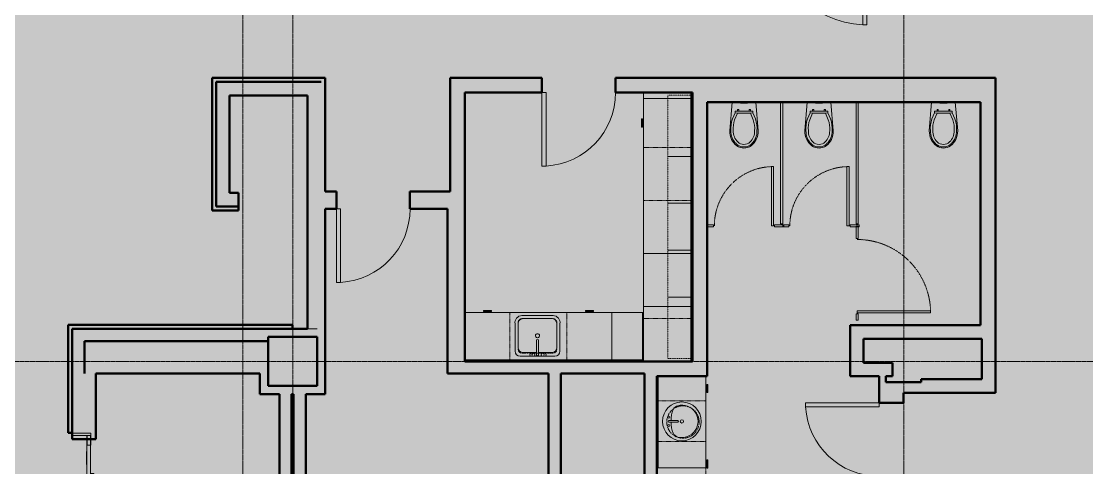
# Model space of a CAD drawing. Header units: inches. Extents: x -223 to 3310, y -687 to 1630.
# Drawn here: x 1512 to 2034, y 689 to 908 of the extents above; entities that cross this region are included whole.
import ezdxf

# ---------------------------------------------------------------- set-up
doc = ezdxf.new("R2010")
doc.units = ezdxf.units.IN
doc.header["$MEASUREMENT"] = 0
for name, pattern in [('Dash', [0.25, 0.125, -0.125]), ('Dash dot dot', [0.8125, 0.25, -0.1875, 0, -0.1875, 0, -0.1875]), ('Grid Line 1_2_', [0.875, 0.5, -0.125, 0.125, -0.125]), ('Overhead', [0.15625, 0.09375, -0.0625])]:
    doc.linetypes.add(name, pattern=pattern)
for name, color, linetype, lineweight in [('A-DOOR', 31, 'Continuous', 13), ('A-FLOR-PATT', 8, 'Continuous', 13), ('A-WALL', 113, 'Continuous', 13), ('I-WALL', 2, 'Continuous', 13), ('P-SANR-FIXT', 6, 'Continuous', 9), ('Q-CASE', 31, 'Continuous', 9), ('Q-SPCQ', 91, 'Continuous', 9), ('Q-SPCQ-HDLN', 91, 'Dash', 9), ('S-GRID', 1, 'Continuous', 9)]:
    doc.layers.add(name, color=color, linetype=linetype, lineweight=lineweight)

# ---------------------------------------------------------------- blocks, each defined once
blk = doc.blocks.new('Single-Flush - 46_ x 84_-924691-Level 2')
at = {"layer": 'A-DOOR', "lineweight": 20}
for p, q in [((21, -1.81), (21, -47.84)), ((23, -1.81), (21, -1.81)), ((23, -1.81), (23, -47.84)), ((23, -47.84), (21, -47.84))]:
    blk.add_line(p, q, dxfattribs=at)
at = {"layer": 'A-DOOR', "lineweight": 9}
blk.add_arc((23, -1.81), 46.07, 180, 267.5117, dxfattribs=at)
blk = doc.blocks.new('Single-Flush - 36_ x 84_-922005-Level 2')
at = {"layer": 'A-DOOR', "lineweight": 20}
for p, q in [((16, 3.62), (16, 39.64)), ((18, 39.64), (16, 39.64)), ((18, 3.62), (18, 39.64)), ((18, 3.62), (16, 3.62))]:
    blk.add_line(p, q, dxfattribs=at)
at = {"layer": 'A-DOOR', "lineweight": 9}
blk.add_arc((18, 3.62), 36.07, 93.1789, 180, dxfattribs=at)
blk = doc.blocks.new('Single-Flush - 36_ x 84_-924701-Level 2')
at = {"layer": 'A-DOOR', "lineweight": 20}
for p, q in [((16, 4.25), (16, 40.26)), ((18, 40.26), (16, 40.26)), ((18, 4.25), (18, 40.26)), ((18, 4.25), (16, 4.25))]:
    blk.add_line(p, q, dxfattribs=at)
at = {"layer": 'A-DOOR', "lineweight": 9}
blk.add_arc((18, 4.25), 36.07, 93.1789, 180, dxfattribs=at)
blk = doc.blocks.new('Single-Flush - 36_ x 84_-924703-Level 2')
at = {"layer": 'A-DOOR', "lineweight": 20}
for p, q in [((16, 6), (16, 42.01)), ((18, 42.01), (16, 42.01)), ((18, 6), (18, 42.01)), ((18, 6), (16, 6))]:
    blk.add_line(p, q, dxfattribs=at)
at = {"layer": 'A-DOOR', "lineweight": 9}
blk.add_arc((18, 6), 36.07, 93.1789, 180, dxfattribs=at)
blk = doc.blocks.new('Side_opening_ElevatorLift_Door_with_Call_buttons_9478 - 30-926768-Level 2')
at = {"layer": 'A-DOOR'}
for p, q in [((-20.91, 6.06), (-20.91, -3)), ((-15, 6.06), (-20.91, 6.06)), ((-20.91, -3), (-20.91, 6.06)), ((-20.91, 6.06), (-15, 6.06)), ((-20.91, 6.06), (-20.91, 6.06)), ((0, 5.85), (-19.72, 5.85)), ((-19.72, 5.85), (-19.72, 4.18)), ((-19.72, 4.18), (-19.72, 5.85)), ((-19.72, 5.85), (0, 5.85)), ((-19.72, 5.85), (-19.72, 5.85)), ((-15, 4.28), (-15, 6.06)), ((-15, 6.06), (-15, 4.28)), ((-15, 6.06), (-15, 6.06)), ((19.72, 7.53), (-1.18, 7.53)), ((-1.18, 7.53), (-1.18, 5.85)), ((-1.18, 5.85), (-1.18, 7.53)), ((-1.18, 7.53), (19.72, 7.53)), ((-1.18, 7.53), (-1.18, 7.53)), ((-1.18, 5.85), (19.72, 5.85)), ((19.72, 5.85), (-1.18, 5.85)), ((-1.18, 5.85), (-1.18, 5.85)), ((0, 4.18), (0, 5.85)), ((0, 5.85), (0, 4.18)), ((0, 5.85), (0, 5.85)), ((20.91, 6.06), (15, 6.06)), ((15, 6.06), (15, 4.28)), ((15, 4.28), (15, 6.06)), ((20.91, 6.06), (15, 6.06)), ((15, 6.06), (15, 6.06)), ((19.72, 5.85), (19.72, 7.53)), ((19.72, 7.53), (19.72, 5.85)), ((19.72, 7.53), (19.72, 7.53)), ((19.72, 5.85), (19.72, 5.85)), ((20.91, -3), (20.91, 6.06)), ((20.91, 6.06), (20.91, 6.06)), ((20.91, 6.06), (20.91, -3)), ((-19.72, -3), (-19.72, 4.28)), ((-19.72, 4.28), (-15, 4.28)), ((-15, 4.28), (-19.72, 4.28)), ((-19.72, 4.28), (-19.72, -3)), ((-19.72, 4.28), (-19.72, 4.28)), ((-19.72, 4.18), (0, 4.18)), ((0, 4.18), (-19.72, 4.18)), ((-19.72, 4.18), (-19.72, 4.18)), ((-15, 4.28), (-15, 4.28)), ((-11.91, 3.94), (-9.13, 3.94)), ((-11.91, 3.94), (-9.13, 3.94)), ((-5.61, 3.94), (-11.91, 3.94)), ((0, 4.18), (0, 4.18)), ((4.93, 3.94), (7.71, 3.94)), ((4.93, 3.94), (7.71, 3.94)), ((11.22, 3.94), (4.93, 3.94)), ((15, 4.28), (19.72, 4.28)), ((15, 4.28), (15, 4.28)), ((15, 4.28), (19.72, 4.28)), ((19.72, 4.28), (19.72, -3)), ((19.72, -3), (19.72, 4.28)), ((19.72, 4.28), (19.72, 4.28)), ((-23.37, -3), (-28.37, -3)), ((-28.37, -3), (-28.37, -3)), ((-28.37, -3), (-23.37, -3)), ((-28.37, -3), (-28.37, -3.13)), ((-28.37, -3), (-28.37, -3.13)), ((-23.37, -3.13), (-28.37, -3.13)), ((-28.37, -3.13), (-28.37, -3.13)), ((-28.37, -3.13), (-23.37, -3.13)), ((-27.12, -3.13), (-27.12, -3.25)), ((-27.12, -3.13), (-27.12, -3.25)), ((-27.12, -3.13), (-24.62, -3.13)), ((-24.62, -3.13), (-27.12, -3.13)), ((-24.62, -3.13), (-27.12, -3.13)), ((-27.12, -3.13), (-24.62, -3.13)), ((-27.12, -3.25), (-24.62, -3.25)), ((-24.62, -3.25), (-27.12, -3.25)), ((-27.12, -3.25), (-24.62, -3.25)), ((-24.62, -3.25), (-27.12, -3.25)), ((-27.06, -3), (-27.06, -3.19)), ((-27.06, -3), (-24.69, -3)), ((-24.69, -3), (-27.06, -3)), ((-27.06, -3), (-27.06, -3.19)), ((-27.06, -3), (-24.69, -3)), ((-24.69, -3), (-27.06, -3)), ((-27.06, -3.13), (-27.06, -3.25)), ((-27.06, -3.13), (-27.06, -3.25)), ((-27.06, -3.13), (-24.69, -3.13)), ((-24.69, -3.13), (-27.06, -3.13)), ((-24.69, -3.13), (-27.06, -3.13)), ((-27.06, -3.13), (-24.69, -3.13)), ((-27.06, -3.19), (-24.69, -3.19)), ((-24.69, -3.19), (-27.06, -3.19)), ((-27.06, -3.19), (-24.69, -3.19)), ((-24.69, -3.19), (-27.06, -3.19)), ((-27.06, -3.25), (-24.69, -3.25)), ((-24.69, -3.25), (-27.06, -3.25)), ((-27.06, -3.25), (-24.69, -3.25)), ((-24.69, -3.25), (-27.06, -3.25)), ((-24.69, -3.19), (-24.69, -3)), ((-24.69, -3.19), (-24.69, -3)), ((-24.69, -3.25), (-24.69, -3.13)), ((-24.69, -3.25), (-24.69, -3.13)), ((-24.62, -3.25), (-24.62, -3.13)), ((-24.62, -3.25), (-24.62, -3.13)), ((-23.37, -3), (-23.37, -3)), ((-23.37, -3.13), (-23.37, -3)), ((-23.37, -3), (-23.37, -3.13)), ((-23.37, -3.13), (-23.37, -3.13)), ((-20.91, -3), (-19.72, -3)), ((-19.72, -3), (-20.91, -3)), ((-20.91, -3), (-20.91, -3)), ((-19.72, -3), (-19.72, -3)), ((19.72, -3), (20.91, -3)), ((19.72, -3), (19.72, -3)), ((19.72, -3), (20.91, -3)), ((20.91, -3), (20.91, -3))]:
    blk.add_line(p, q, dxfattribs=at)
blk = doc.blocks.new('Vanity Counter Top w Round Sink Hole - 24_ Depth-993582-Level 2')
at = {"layer": 'Q-CASE'}
for p, q in [((-7.43, 0), (-52.26, 0)), ((-52.26, 0), (-52.26, -24)), ((-7.43, -24), (-7.43, 0)), ((-52.26, -0.75), (-7.43, -0.75)), ((-52.26, -24), (-7.43, -24))]:
    blk.add_line(p, q, dxfattribs=at)
at = {"layer": 'Q-CASE', "linetype": 'Dash dot dot'}
for start, end in [(0, 180), (180, 360)]:
    blk.add_arc((-29.88, -12.86), 7.94, start, end, dxfattribs=at)
blk = doc.blocks.new('Sink Vanity-Round - 19_ x 19_-754110-Level 2')
at = {"layer": 'P-SANR-FIXT'}
for p, q in [((3.43, 9.73), (3.43, 5.36)), ((4.18, 9.73), (4.18, 5.36))]:
    blk.add_line(p, q, dxfattribs=at)
for centre, radius, start, end in [((3.81, 3.35), 9.5, 90, 270), ((3.81, 3.35), 9.5, 270, 90), ((3.81, 3.35), 7.93, 165.3071, 14.6929), ((0.05, 4.11), 4.12, 120.7927, 162.1904), ((3.81, -9.17), 17.81, 91.2067, 109.2086), ((1.81, 9.73), 0.5, 360, 180), ((1.81, 9.73), 0.5, 180, 360), ((3.81, 9.73), 0.375, 360, 180), ((3.81, 5.36), 0.375, 180, 360), ((3.81, -9.17), 17.81, 70.7914, 88.7933), ((5.81, 9.73), 0.5, 360, 180), ((5.81, 9.73), 0.5, 180, 360), ((7.56, 4.11), 4.12, 17.8096, 59.2073), ((3.81, 3.35), 0.813, 360, 180), ((3.81, 3.35), 0.813, 180, 360)]:
    blk.add_arc(centre, radius, start, end, dxfattribs=at)
blk = doc.blocks.new('Partition-Ceiling_Hung-Bradley_Corp-Enamel-ADA-N_Stalls1 - ADA _optional_ _ n Standard Stalls-996305-Level 2')
at = {"layer": 'Q-SPCQ'}
for p, q in [((7.5, 61.88), (12, 61.88)), ((7.5, 60.88), (7.5, 61.88)), ((12, 60.88), (7.5, 60.88)), ((8, 60.38), (9, 60.38)), ((8, 0.88), (8, 60.38)), ((9, 60.38), (9, 0.88)), ((12, 61.88), (12, 60.88)), ((12.5, 61.38), (13.5, 61.38)), ((12.5, 32.38), (12.5, 61.38)), ((13.5, 61.38), (13.5, 32.38)), ((42, 61.88), (45, 61.88)), ((42, 60.88), (42, 61.88)), ((45, 60.88), (42, 60.88)), ((45, 61.88), (45, 60.88)), ((13.5, 32.38), (12.5, 32.38)), ((9, 0.88), (8, 0.88))]:
    blk.add_line(p, q, dxfattribs=at)
at = {"layer": 'Q-SPCQ-HDLN'}
blk.add_arc((12.5, 61.38), 29, 271.7908, 360, dxfattribs=at)
blk = doc.blocks.new('Partition-Ceiling_Hung-Bradley_Corp-Enamel-ADA-N_Stalls1 - ADA _optional_ _ n Standard Stalls-997762-Level 2')
at = {"layer": 'Q-SPCQ'}
for p, q in [((8.5, 61.88), (11.5, 61.88)), ((8.5, 60.88), (8.5, 61.88)), ((11.5, 60.88), (8.5, 60.88)), ((11.5, 61.88), (11.5, 60.88)), ((12, 61.38), (13, 61.38)), ((12, 25.38), (12, 61.38)), ((13, 61.38), (13, 25.38)), ((48.5, 61.88), (54.5, 61.88)), ((48.5, 60.88), (48.5, 61.88)), ((54.5, 60.88), (48.5, 60.88)), ((54.5, 61.88), (54.5, 60.88)), ((13, 25.38), (12, 25.38))]:
    blk.add_line(p, q, dxfattribs=at)
at = {"layer": 'Q-SPCQ-HDLN'}
blk.add_arc((12, 61.38), 36, 271.7908, 360, dxfattribs=at)
blk = doc.blocks.new('If_toilet_wall_hung_6505 - Wall_Hung_WC-Valverfa_2893_1_-749911-Level 2')
at = {"layer": 'P-SANR-FIXT'}
for p, q in [((-1.97, 0), (1.97, 0)), ((-1.97, 0), (-1.97, 0)), ((-1.97, 0), (1.97, 0)), ((1.57, 0), (-1.57, 0)), ((-1.57, 0), (-1.57, -0.39)), ((-1.57, 0), (-1.57, 0)), ((-1.57, 0), (-1.57, -0.39)), ((1.57, 0), (-1.57, 0)), ((1.57, 0), (-1.57, 0)), ((-1.57, 0), (-1.57, -0.39)), ((-1.57, -0.39), (-1.57, 0)), ((-1.57, 0), (1.57, 0)), ((-1.57, 0), (-1.57, 0)), ((1.57, 0), (1.57, 0)), ((1.57, 0), (1.57, -0.39)), ((1.57, -0.39), (1.57, 0)), ((1.57, -0.39), (1.57, 0)), ((1.57, 0), (1.57, -0.39)), ((1.57, 0), (1.57, 0)), ((1.97, 0), (1.97, 0)), ((-6.99, -13.98), (-5.81, 0)), ((-5.81, 0), (5.81, 0)), ((-5.65, -8.14), (-4.34, -5.12)), ((-4.34, -4.33), (4.32, -4.33)), ((-4.34, -5.12), (-4.34, -4.33)), ((-4.34, -5.12), (-3.16, -5.36)), ((-3.16, -3.54), (-3.16, -4.33)), ((-2.57, -3.54), (-3.16, -3.54)), ((-2.57, -4.33), (-2.57, -3.54)), ((-1.57, -0.39), (1.57, -0.39)), ((-1.57, -0.39), (1.57, -0.39)), ((-1.57, -0.39), (-1.57, -0.39)), ((1.57, -0.39), (-1.57, -0.39)), ((-1.57, -0.39), (1.57, -0.39)), ((1.57, -0.39), (-1.57, -0.39)), ((-1.57, -0.39), (-1.57, -0.39)), ((1.57, -0.39), (1.57, -0.39)), ((1.57, -0.39), (1.57, -0.39)), ((2.57, -3.54), (2.57, -4.33)), ((3.16, -3.54), (2.57, -3.54)), ((3.14, -5.36), (4.33, -5.12)), ((3.16, -4.33), (3.16, -3.54)), ((4.32, -4.33), (4.32, -5.12)), ((4.32, -5.12), (5.64, -8.14)), ((5.81, 0), (6.99, -13.98)), ((-3.16, -5.36), (-4.55, -8.56)), ((-3.16, -5.36), (3.14, -5.36)), ((3.16, -5.36), (4.55, -8.56))]:
    blk.add_line(p, q, dxfattribs=at)
for centre, radius, start, end in [((8.01, -12.87), 14.46, 160.8863, 184.3848), ((8.01, -12.87), 13.28, 161.0772, 184.6521), ((-8.01, -12.87), 13.28, 355.3479, 18.9228), ((-8.03, -12.87), 14.46, 355.6152, 19.1137), ((2.11, -14.2), 8.52, 178.4765, 225.5088), ((2.11, -14.2), 7.34, 178.0082, 225.4947), ((-2.11, -14.2), 7.34, 314.5053, 1.9918), ((-2.13, -14.2), 8.52, 314.4912, 1.5235), ((-0.01, -16.34), 5.51, 225.6791, 314.3209), ((-0.02, -16.38), 4.29, 225.4947, 270.3084), ((0.02, -16.38), 4.29, 269.6916, 314.5053)]:
    blk.add_arc(centre, radius, start, end, dxfattribs=at)
blk.add_ellipse((0, -13.98), major_axis=(0, 8.46), ratio=0.825581, start_param=1.570796, end_param=4.712389, dxfattribs=at)
for points, knots in [([(-1.57, -0.39), (-1.61, -0.39), (-1.66, -0.39), (-1.73, -0.36), (-1.76, -0.35), (-1.79, -0.33), (-1.82, -0.31), (-1.85, -0.28), (-1.87, -0.26), (-1.89, -0.23), (-1.92, -0.2), (-1.94, -0.15), (-1.96, -0.09), (-1.97, -0.03), (-1.97, 0)], [0, 0, 0, 0, 0.166667, 0.25, 0.333333, 0.375, 0.416667, 0.5, 0.541667, 0.583333, 0.666667, 0.75, 0.833333, 1, 1, 1, 1]), ([(-1.57, -0.39), (-1.61, -0.39), (-1.66, -0.39), (-1.73, -0.36), (-1.76, -0.35), (-1.79, -0.33), (-1.82, -0.31), (-1.85, -0.28), (-1.87, -0.26), (-1.89, -0.23), (-1.92, -0.2), (-1.94, -0.15), (-1.96, -0.09), (-1.97, -0.03), (-1.97, 0)], [0, 0, 0, 0, 0.166667, 0.25, 0.333333, 0.375, 0.416667, 0.5, 0.541667, 0.583333, 0.666667, 0.75, 0.833333, 1, 1, 1, 1]), ([(1.57, -0.39), (1.61, -0.39), (1.66, -0.39), (1.73, -0.36), (1.76, -0.35), (1.79, -0.33), (1.82, -0.31), (1.85, -0.28), (1.87, -0.26), (1.89, -0.23), (1.92, -0.2), (1.94, -0.15), (1.96, -0.09), (1.97, -0.03), (1.97, 0)], [0, 0, 0, 0, 0.166667, 0.25, 0.333333, 0.375, 0.416667, 0.5, 0.541667, 0.583333, 0.666667, 0.75, 0.833333, 1, 1, 1, 1]), ([(1.97, 0), (1.97, -0.03), (1.96, -0.09), (1.94, -0.15), (1.92, -0.2), (1.89, -0.23), (1.87, -0.26), (1.85, -0.28), (1.82, -0.31), (1.79, -0.33), (1.76, -0.35), (1.73, -0.36), (1.66, -0.39), (1.61, -0.39), (1.57, -0.39)], [-1, -1, -1, -1, -0.833333, -0.75, -0.666667, -0.583333, -0.541667, -0.5, -0.416667, -0.375, -0.333333, -0.25, -0.166667, 0, 0, 0, 0])]:
    blk.add_open_spline(points, degree=3, knots=knots, dxfattribs=at)
blk = doc.blocks.new('Counter Top w Sink Hole - 24_ Depth-2983195-Level 2')
at = {"layer": 'Q-CASE'}
for p, q in [((40.24, 0), (-47.26, 0)), ((-47.26, 0), (-47.26, -24)), ((40.24, -24), (40.24, 0)), ((-47.26, -0.75), (40.24, -0.75)), ((-47.26, -24), (40.24, -24))]:
    blk.add_line(p, q, dxfattribs=at)
at = {"layer": 'Q-CASE', "linetype": 'Dash dot dot'}
for p, q in [((-2.82, -4), (12.18, -4)), ((-4.82, -19), (-4.82, -6)), ((14.18, -6), (14.18, -19)), ((12.18, -21), (-2.82, -21))]:
    blk.add_line(p, q, dxfattribs=at)
for centre, start, end in [((-2.82, -6), 90, 180), ((12.18, -6), 0, 90), ((-2.82, -19), 180, 270), ((12.18, -19), 270, 0)]:
    blk.add_arc(centre, 2, start, end, dxfattribs=at)
blk = doc.blocks.new('Sink Vanity-Square1 - 22__X20__-2874372-Level 2')
at = {"layer": 'P-SANR-FIXT'}
for p, q in [((-10.38, 5.59), (-10.38, -7.91)), ((9.12, 8.09), (-7.88, 8.09)), ((0.12, 6.22), (-6.38, 6.22)), ((3.62, 8.09), (-2.88, 8.09)), ((-2.88, 6.59), (0.12, 6.59)), ((0.12, 7.33), (0.12, 0.22)), ((1.12, 7.33), (1.12, 0.22)), ((1.12, 6.59), (3.62, 6.59)), ((7.62, 6.22), (1.12, 6.22)), ((11.62, -7.91), (11.62, 5.59)), ((-8.88, 3.72), (-8.88, -7.91)), ((10.12, -7.91), (10.12, 3.72)), ((-6.38, -10.41), (7.62, -10.41)), ((-7.06, -11.91), (8.3, -11.91))]:
    blk.add_line(p, q, dxfattribs=at)
for centre, radius, start, end in [((-7.88, 5.59), 2.5, 90, 180), ((-6.38, 3.72), 2.5, 90, 180), ((-2.88, 7.34), 0.75, 90, 270), ((-1.88, 7.34), 0.75, 360, 180), ((-1.88, 7.34), 0.75, 180, 0), ((0.62, 7.33), 0.5, 360, 180), ((2.62, 7.34), 0.75, 360, 180), ((2.62, 7.34), 0.75, 180, 360), ((3.62, 7.34), 0.75, 270, 90), ((7.62, 3.72), 2.5, 0, 90), ((9.12, 5.59), 2.5, 0, 90), ((0.62, 0.22), 0.5, 180, 0), ((0.62, -2), 1, 360, 180), ((0.62, -2), 1, 180, 0), ((-6.91, -8.4), 3.51, 171.8503, 267.5498), ((-6.38, -7.91), 2.5, 180, 270), ((7.62, -7.91), 2.5, 270, 0), ((8.15, -8.4), 3.51, 272.4502, 8.1497)]:
    blk.add_arc(centre, radius, start, end, dxfattribs=at)
blk = doc.blocks.new('Counter Top - 24_ Depth-3111638-Level 2')
at = {"layer": 'Q-CASE'}
for p, q in [((84.49, 0), (-47.26, 0)), ((-47.26, 0), (-47.26, -24)), ((84.49, -24), (84.49, 0)), ((84.49, -0.75), (-47.26, -0.75)), ((-47.26, -24), (84.49, -24))]:
    blk.add_line(p, q, dxfattribs=at)
blk = doc.blocks.new('Base Cabinet-3 Drawers - 24__D24-1736287-Level 2')
at = {"layer": 'Q-CASE', "linetype": 'Dash'}
for p, q in [((-11.26, 24), (12.74, 24)), ((-11.26, 0), (-11.26, 24)), ((12.74, 24), (12.74, 0)), ((12.74, 0), (-11.26, 0))]:
    blk.add_line(p, q, dxfattribs=at)
at = {"layer": 'Q-CASE'}
for p, q in [((2.74, 25), (-1.26, 25)), ((-1.26, 25), (-1.26, 25)), ((-1.26, 25), (2.74, 25)), ((2.74, 25), (-1.26, 25)), ((-1.26, 25), (-1.26, 25)), ((-1.26, 25), (2.74, 25)), ((2.74, 25), (-1.26, 25)), ((-1.26, 25), (-1.26, 25)), ((-1.26, 25), (2.74, 25)), ((-1.26, 25), (-1.26, 24.5)), ((-1.26, 25), (-1.26, 24.5)), ((-1.26, 25), (-1.26, 24.5)), ((-1.26, 25), (-1.26, 24.5)), ((-1.26, 25), (-1.26, 24.5)), ((-1.26, 25), (-1.26, 24.5)), ((2.74, 24.5), (-1.26, 24.5)), ((-1.26, 24.5), (-1.26, 24.5)), ((-1.26, 24.5), (2.74, 24.5)), ((2.74, 24.5), (-1.26, 24.5)), ((-1.26, 24.5), (-1.26, 24.5)), ((-1.26, 24.5), (2.74, 24.5)), ((2.74, 24.5), (-1.26, 24.5)), ((-1.26, 24.5), (-1.26, 24.5)), ((-1.26, 24.5), (2.74, 24.5)), ((2.74, 25), (2.74, 25)), ((2.74, 25), (2.74, 25)), ((2.74, 25), (2.74, 25)), ((2.74, 24.5), (2.74, 25)), ((2.74, 25), (2.74, 24.5)), ((2.74, 24.5), (2.74, 25)), ((2.74, 25), (2.74, 24.5)), ((2.74, 24.5), (2.74, 25)), ((2.74, 25), (2.74, 24.5)), ((2.74, 24.5), (2.74, 24.5)), ((2.74, 24.5), (2.74, 24.5)), ((2.74, 24.5), (2.74, 24.5))]:
    blk.add_line(p, q, dxfattribs=at)
blk = doc.blocks.new('Base Cabinet-Double Door _ 2 Drawer - 26__D24-2916649-Level 2')
at = {"layer": 'Q-CASE', "linetype": 'Dash'}
for p, q in [((13.74, 0), (-12.26, 0)), ((-12.26, 0), (-12.26, -24)), ((13.74, -24), (13.74, 0)), ((-12.26, -24), (13.74, -24))]:
    blk.add_line(p, q, dxfattribs=at)
blk = doc.blocks.new('Base Cabinet-Double Door _ 2 Drawer - 26__D24-2983926-Level 2')
at = {"layer": 'Q-CASE', "linetype": 'Dash'}
for p, q in [((-12.26, 24), (13.74, 24)), ((-12.26, 0), (-12.26, 24)), ((13.74, 24), (13.74, 0)), ((13.74, 0), (-12.26, 0))]:
    blk.add_line(p, q, dxfattribs=at)
blk = doc.blocks.new('Base Cabinet-3 Drawers - 22__D24-2986277-Level 2')
at = {"layer": 'Q-CASE', "linetype": 'Dash'}
for p, q in [((-10.26, 24), (11.74, 24)), ((-10.26, 0), (-10.26, 24)), ((11.74, 24), (11.74, 0)), ((11.74, 0), (-10.26, 0))]:
    blk.add_line(p, q, dxfattribs=at)
at = {"layer": 'Q-CASE'}
for p, q in [((2.74, 25), (-1.26, 25)), ((-1.26, 25), (-1.26, 25)), ((-1.26, 25), (2.74, 25)), ((2.74, 25), (-1.26, 25)), ((-1.26, 25), (-1.26, 25)), ((-1.26, 25), (2.74, 25)), ((2.74, 25), (-1.26, 25)), ((-1.26, 25), (-1.26, 25)), ((-1.26, 25), (2.74, 25)), ((-1.26, 25), (-1.26, 24.5)), ((-1.26, 25), (-1.26, 24.5)), ((-1.26, 25), (-1.26, 24.5)), ((-1.26, 25), (-1.26, 24.5)), ((-1.26, 25), (-1.26, 24.5)), ((-1.26, 25), (-1.26, 24.5)), ((2.74, 24.5), (-1.26, 24.5)), ((-1.26, 24.5), (-1.26, 24.5)), ((-1.26, 24.5), (2.74, 24.5)), ((2.74, 24.5), (-1.26, 24.5)), ((-1.26, 24.5), (-1.26, 24.5)), ((-1.26, 24.5), (2.74, 24.5)), ((2.74, 24.5), (-1.26, 24.5)), ((-1.26, 24.5), (-1.26, 24.5)), ((-1.26, 24.5), (2.74, 24.5)), ((2.74, 25), (2.74, 25)), ((2.74, 25), (2.74, 25)), ((2.74, 25), (2.74, 25)), ((2.74, 24.5), (2.74, 25)), ((2.74, 25), (2.74, 24.5)), ((2.74, 24.5), (2.74, 25)), ((2.74, 25), (2.74, 24.5)), ((2.74, 24.5), (2.74, 25)), ((2.74, 25), (2.74, 24.5)), ((2.74, 24.5), (2.74, 24.5)), ((2.74, 24.5), (2.74, 24.5)), ((2.74, 24.5), (2.74, 24.5))]:
    blk.add_line(p, q, dxfattribs=at)
blk = doc.blocks.new('Base Cabinet-Double Door _ 2 Drawer - 28__D24-2986110-Level 2')
at = {"layer": 'Q-CASE', "linetype": 'Dash'}
for p, q in [((14.74, 0), (-13.26, 0)), ((-13.26, 0), (-13.26, -24)), ((14.74, -24), (14.74, 0)), ((-13.26, -24), (14.74, -24))]:
    blk.add_line(p, q, dxfattribs=at)
blk = doc.blocks.new('Base Cabinet-Filler - Base Cabinet-Filler D24_-2989442-Level 2')
at = {"layer": 'Q-CASE', "linetype": 'Dash'}
for p, q in [((-2.2, 24), (3.68, 24)), ((-2.2, 0), (-2.2, 24)), ((3.68, 24), (3.68, 0)), ((3.68, 0), (-2.2, 0))]:
    blk.add_line(p, q, dxfattribs=at)
blk = doc.blocks.new('Base Cabinet-Filler - Base Cabinet-Filler D24_-2984304-Level 2')
at = {"layer": 'Q-CASE', "linetype": 'Dash'}
for p, q in [((-0.7, 24), (2.18, 24)), ((-0.7, 0), (-0.7, 24)), ((2.18, 24), (2.18, 0)), ((2.18, 0), (-0.7, 0))]:
    blk.add_line(p, q, dxfattribs=at)
blk = doc.blocks.new('Base Cabinet-Double Door _ 2 Drawer - 15__D24-2986722-Level 2')
at = {"layer": 'Q-CASE', "linetype": 'Dash'}
for p, q in [((-6.76, 24), (8.24, 24)), ((-6.76, 0), (-6.76, 24)), ((8.24, 24), (8.24, 0)), ((8.24, 0), (-6.76, 0))]:
    blk.add_line(p, q, dxfattribs=at)
blk = doc.blocks.new('Base Cabinet-Filler - Base Cabinet-Filler D24_-2987019-Level 2')
at = {"layer": 'Q-CASE', "linetype": 'Dash'}
for p, q in [((0.49, 24), (0.99, 24)), ((0.49, 0), (0.49, 24)), ((0.99, 24), (0.99, 0)), ((0.99, 0), (0.49, 0))]:
    blk.add_line(p, q, dxfattribs=at)
blk = doc.blocks.new('Upper Cabinet-Double Door-Wall - 30_ D12_H24_-2988374-Level 2')
at = {"layer": 'Q-CASE', "linetype": 'Overhead'}
for p, q in [((-13.83, 3.62), (-13.83, 15.63)), ((-13.83, 15.63), (16.17, 15.63)), ((16.17, 15.63), (16.17, 3.62)), ((16.17, 3.62), (-13.83, 3.62))]:
    blk.add_line(p, q, dxfattribs=at)
blk = doc.blocks.new('Upper Cabinet-Double Door-Wall - 23_ D12_H24_-2988847-Level 2')
at = {"layer": 'Q-CASE', "linetype": 'Overhead'}
for p, q in [((-10.33, 3.62), (-10.33, 15.63)), ((-10.33, 15.63), (12.67, 15.63)), ((12.67, 15.63), (12.67, 3.62)), ((12.67, 3.62), (-10.33, 3.62))]:
    blk.add_line(p, q, dxfattribs=at)
blk = doc.blocks.new('Base Cabinet-3 Drawers - 12__D24-2990949-Level 2')
at = {"layer": 'Q-CASE', "linetype": 'Dash'}
for p, q in [((-5.26, 24), (6.74, 24)), ((-5.26, 0), (-5.26, 24)), ((6.74, 24), (6.74, 0)), ((6.74, 0), (-5.26, 0))]:
    blk.add_line(p, q, dxfattribs=at)
at = {"layer": 'Q-CASE'}
for p, q in [((2.74, 25), (-1.26, 25)), ((-1.26, 25), (-1.26, 25)), ((-1.26, 25), (2.74, 25)), ((2.74, 25), (-1.26, 25)), ((-1.26, 25), (-1.26, 25)), ((-1.26, 25), (2.74, 25)), ((2.74, 25), (-1.26, 25)), ((-1.26, 25), (-1.26, 25)), ((-1.26, 25), (2.74, 25)), ((-1.26, 25), (-1.26, 24.5)), ((-1.26, 25), (-1.26, 24.5)), ((-1.26, 25), (-1.26, 24.5)), ((-1.26, 25), (-1.26, 24.5)), ((-1.26, 25), (-1.26, 24.5)), ((-1.26, 25), (-1.26, 24.5)), ((2.74, 24.5), (-1.26, 24.5)), ((-1.26, 24.5), (-1.26, 24.5)), ((-1.26, 24.5), (2.74, 24.5)), ((2.74, 24.5), (-1.26, 24.5)), ((-1.26, 24.5), (-1.26, 24.5)), ((-1.26, 24.5), (2.74, 24.5)), ((2.74, 24.5), (-1.26, 24.5)), ((-1.26, 24.5), (-1.26, 24.5)), ((-1.26, 24.5), (2.74, 24.5)), ((2.74, 25), (2.74, 25)), ((2.74, 25), (2.74, 25)), ((2.74, 25), (2.74, 25)), ((2.74, 24.5), (2.74, 25)), ((2.74, 25), (2.74, 24.5)), ((2.74, 24.5), (2.74, 25)), ((2.74, 25), (2.74, 24.5)), ((2.74, 24.5), (2.74, 25)), ((2.74, 25), (2.74, 24.5)), ((2.74, 24.5), (2.74, 24.5)), ((2.74, 24.5), (2.74, 24.5)), ((2.74, 24.5), (2.74, 24.5))]:
    blk.add_line(p, q, dxfattribs=at)
blk = doc.blocks.new('Base Cabinet-Double Door _ 2 Drawer - 20__D24-2991656-Level 2')
at = {"layer": 'Q-CASE', "linetype": 'Dash'}
for p, q in [((10.74, 0), (-9.26, 0)), ((-9.26, 0), (-9.26, -24)), ((10.74, -24), (10.74, 0)), ((-9.26, -24), (10.74, -24))]:
    blk.add_line(p, q, dxfattribs=at)

msp = doc.modelspace()

# ---------------------------------------------------------------- hatches: boundary and pattern name
at = {"layer": 'A-FLOR-PATT', "lineweight": 9}
h = msp.add_hatch(dxfattribs=at)
h.set_pattern_fill('FP_1', color=256, style=0, pattern_type=2)
h.set_pattern_definition([(0, (0, 0), (30.72, 7.68), [1.267, -21.773, 1.267, -21.773, -122.88]), (0, (0, 0), (30.72, 7.68), [-46.08, 1.267, -44.813, 1.267, -21.773, -53.76]), (0, (0, 0), (30.72, 7.68), [-115.2, 1.267, -14.093, 1.267, -37.133]), (120, (11.52, 3.84), (-22.011075, 22.7643), [1.267, -21.773, 1.267, -21.773, -122.88]), (120, (11.52, 3.84), (-22.011075, 22.7643), [-46.08, 1.267, -44.813, 1.267, -21.773, -53.76]), (120, (11.52, 3.84), (-22.011075, 22.7643), [-115.2, 1.267, -14.093, 1.267, -37.133]), (240, (15.36, 19.2), (-8.708925, -30.4443), [1.267, -21.773, 1.267, -21.773, -122.88]), (240, (15.36, 19.2), (-8.708925, -30.4443), [-46.08, 1.267, -44.813, 1.267, -21.773, -53.76]), (240, (15.36, 19.2), (-8.708925, -30.4443), [-115.2, 1.267, -14.093, 1.267, -37.133])])
h.paths.add_polyline_path([(992.07, 270), (992.07, -145.5), (952.07, -145.5), (952.07, 48), (48, 48), (48, 1248), (1028.25, 1248), (1028.25, 1507.06), (1563.75, 1507.06), (1563.75, 1248), (2544, 1248), (2544, 426), (2544, 425.5), (2367.94, 425.5), (2367.94, 325.25), (2367.94, 196), (2231.44, 196), (2231.44, -161.25), (1980.97, -161.25), (1980.97, 236), (1836, 236), (1836, 212), (1187.5, 212), (1187.5, 236), (1057.07, 236), (1057.07, 270)], flags=0)
h.paths.add_polyline_path([(941, 613), (846, 613), (846, 500), (941, 500)], flags=0)
h.paths.add_polyline_path([(1632.07, 1224), (1632.07, 1046), (1692.07, 1046), (1692.07, 1224)], flags=0)
h.paths.add_polyline_path([(786.15, 748), (712.99, 748), (712.99, 838.87), (664.99, 838.87), (664.99, 426.5), (834.15, 426.5), (834.15, 838.87), (786.15, 838.87)], flags=0)

# ---------------------------------------------------------------- linework, layer by layer
at = {"layer": 'A-WALL', "lineweight": 50}
for p, q in [((1766.75, 880), (1721.75, 880)), ((1721.75, 880), (1721.75, 824.25)), ((1766.75, 872.75), (1766.75, 880)), ((1847.75, 880), (1802.75, 880)), ((1802.75, 880), (1802.75, 872.75)), ((1989, 880), (1981.75, 880)), ((1989, 758.75), (1989, 880)), ((1729, 872.75), (1766.75, 872.75)), ((1729, 824.25), (1729, 872.75)), ((1802.75, 872.75), (1840.5, 872.75)), ((1840.5, 872.75), (1840.5, 741)), ((1847.75, 733.75), (1847.75, 868)), ((1981.75, 868), (1981.75, 758.75)), ((1632.5, 757), (1536.5, 757)), ((1536.5, 757), (1536.5, 702.94)), ((1632.5, 751), (1632.5, 753)), ((1542.5, 751), (1632.5, 751)), ((1542.5, 735), (1542.5, 751)), ((1720.5, 741), (1720.5, 735)), ((1840.5, 741), (1729, 741)), ((1720.5, 735), (1770, 735)), ((1770, 735), (1770, 485)), ((1776, 735), (1817, 735)), ((1776, 425), (1776, 735)), ((1817, 735), (1817, 425)), ((1823, 733.75), (1847.75, 733.75)), ((1823, 646.75), (1823, 733.75)), ((1932, 733.75), (1932, 722.62)), ((1935.38, 730.87), (1935.38, 733.75)), ((1638, 725), (1638, 635)), ((1644, 435), (1644, 725)), ((1645, 725), (1645, 435)), ((1651, 485), (1651, 725)), ((1536.5, 702.94), (1542.5, 702.94))]:
    msp.add_line(p, q, dxfattribs=at)
at = {"layer": 'A-WALL'}
msp.add_line((1656.5, 757), (1651.88, 757), dxfattribs=at)
at = {"layer": 'I-WALL', "lineweight": 50}
for p, q in [((1660.5, 880), (1605, 880)), ((1605, 880), (1605, 815)), ((1607, 878), (1658.5, 878)), ((1607, 817), (1607, 878)), ((1658.5, 878), (1607, 878)), ((1607, 878), (1607, 817)), ((1660.5, 824.25), (1660.5, 880)), ((1981.75, 880), (1847.75, 880)), ((1613.63, 871.37), (1651.88, 871.37)), ((1613.63, 823.62), (1613.63, 871.37)), ((1651.88, 871.37), (1651.88, 757)), ((1847.75, 868), (1981.75, 868)), ((1618, 823.62), (1613.63, 823.62)), ((1618, 815), (1618, 823.62)), ((1666, 824.25), (1660.5, 824.25)), ((1666, 815.75), (1666, 824.25)), ((1721.75, 824.25), (1702, 824.25)), ((1702, 824.25), (1702, 815.75)), ((1729, 741), (1729, 824.25)), ((1605, 815), (1618, 815)), ((1618, 817), (1607, 817)), ((1607, 817), (1618, 817)), ((1660.5, 757), (1660.5, 815.75)), ((1660.5, 815.75), (1666, 815.75)), ((1702, 815.75), (1720.5, 815.75)), ((1720.5, 815.75), (1720.5, 741)), ((1644.5, 759), (1534.5, 759)), ((1534.5, 759), (1534.5, 706)), ((1644.5, 757), (1644.5, 759)), ((1981.75, 758.75), (1917.75, 758.75)), ((1917.75, 758.75), (1917.75, 733.75)), ((1989, 725.62), (1989, 758.75)), ((1536.5, 757), (1651.88, 757)), ((1536.5, 757), (1536.5, 757)), ((1632.5, 753), (1656.5, 753)), ((1656.5, 753), (1656.5, 729)), ((1660.5, 725), (1660.5, 757)), ((1924.38, 752.12), (1982.38, 752.12)), ((1924.38, 740.37), (1924.38, 752.12)), ((1982.38, 752.12), (1982.38, 732.25)), ((1542.5, 751), (1542.5, 735)), ((1632.5, 729), (1632.5, 751)), ((1938.56, 740.37), (1924.38, 740.37)), ((1938.56, 733.75), (1938.56, 740.37)), ((1548, 702.94), (1548, 735)), ((1548, 735), (1628.5, 735)), ((1628.5, 735), (1628.5, 725)), ((1917.75, 733.75), (1932, 733.75)), ((1935.38, 733.75), (1938.56, 733.75)), ((1982.38, 732.25), (1952.63, 732.25)), ((1952.63, 732.25), (1952.63, 730.87)), ((1656.5, 729), (1632.5, 729)), ((1944, 730.87), (1935.38, 730.87)), ((1952.63, 730.87), (1944, 730.87)), ((1628.5, 725), (1638, 725)), ((1644, 725), (1645, 725)), ((1651, 725), (1660.5, 725)), ((1932, 722.62), (1932, 720.75)), ((1932, 720.75), (1944, 720.75)), ((1944, 720.75), (1944, 725.62)), ((1944, 725.62), (1952.63, 725.62)), ((1952.63, 725.62), (1989, 725.62)), ((1534.5, 706), (1536.5, 706)), ((1542.5, 702.94), (1548, 702.94))]:
    msp.add_line(p, q, dxfattribs=at)
at = {"layer": 'S-GRID', "linetype": 'Grid Line 1_2_'}
for p, q in [((1620.07, -687.09), (1620.07, 1581.66)), ((1644.57, -687.09), (1644.57, 1581.66)), ((1944.07, -687.09), (1944.07, 1581.66)), ((-200, 741), (3261.6, 741))]:
    msp.add_line(p, q, dxfattribs=at)

# ---------------------------------------------------------------- block references
at = {"layer": 'A-DOOR'}
msp.add_blockref('Single-Flush - 46_ x 84_-924691-Level 2', (1903, 953.81), dxfattribs=at)
for name, p, rotation in [('Single-Flush - 36_ x 84_-922005-Level 2', (1784.75, 876.37), 180), ('Single-Flush - 36_ x 84_-924701-Level 2', (1684, 820), 180), ('Single-Flush - 36_ x 84_-924703-Level 2', (1938, 702.75), 90), ('Side_opening_ElevatorLift_Door_with_Call_buttons_9478 - 30-926768-Level 2', (1539.5, 684.94), 270)]:
    msp.add_blockref(name, p, dxfattribs=dict(at, rotation=rotation))
at = {"layer": 'P-SANR-FIXT'}
for p in [(1865.75, 868), (1902.56, 868), (1963.56, 868)]:
    msp.add_blockref('If_toilet_wall_hung_6505 - Wall_Hung_WC-Valverfa_2893_1_-749911-Level 2', p, dxfattribs=at)
for name, p, rotation in [('Sink Vanity-Square1 - 22__X20__-2874372-Level 2', (1765.17, 751.59), 180), ('Sink Vanity-Round - 19_ x 19_-754110-Level 2', (1838.67, 707.82), 89.9999999999999)]:
    msp.add_blockref(name, p, dxfattribs=dict(at, rotation=rotation))
at = {"layer": 'Q-CASE'}
for name, p, rotation in [('Counter Top - 24_ Depth-3111638-Level 2', (1840.5, 825.49), 269.9999999999996), ('Base Cabinet-Filler - Base Cabinet-Filler D24_-2984304-Level 2', (1840.5, 870.57), 89.9999999999996), ('Base Cabinet-3 Drawers - 24__D24-1736287-Level 2', (1840.5, 857.14), 89.99999999999972), ('Upper Cabinet-Double Door-Wall - 30_ D12_H24_-2988374-Level 2', (1844.13, 855.33), 90), ('Base Cabinet-Double Door _ 2 Drawer - 26__D24-2916649-Level 2', (1840.5, 833.61), 270.0000000000002), ('Upper Cabinet-Double Door-Wall - 23_ D12_H24_-2988847-Level 2', (1844.13, 828.83), 90), ('Base Cabinet-Double Door _ 2 Drawer - 26__D24-2983926-Level 2', (1840.5, 806.15), 89.99999999999872), ('Upper Cabinet-Double Door-Wall - 23_ D12_H24_-2988847-Level 2', (1844.13, 805.83), 90), ('Base Cabinet-Double Door _ 2 Drawer - 26__D24-2983926-Level 2', (1840.5, 780.14), 89.99999999999955), ('Upper Cabinet-Double Door-Wall - 23_ D12_H24_-2988847-Level 2', (1844.13, 782.83), 90), ('Base Cabinet-Filler - Base Cabinet-Filler D24_-2989442-Level 2', (1840.5, 764.2), 89.9999999999996), ('Upper Cabinet-Double Door-Wall - 30_ D12_H24_-2988374-Level 2', (1844.13, 756.33), 90), ('Counter Top w Sink Hole - 24_ Depth-2983195-Level 2', (1769.24, 741), 180), ('Base Cabinet-Double Door _ 2 Drawer - 28__D24-2986110-Level 2', (1765.74, 741), 180), ('Vanity Counter Top w Round Sink Hole - 24_ Depth-993582-Level 2', (1823, 741.18), 89.99999999999984), ('Base Cabinet-3 Drawers - 12__D24-2990949-Level 2', (1823, 728.49), 269.999999999999), ('Base Cabinet-Double Door _ 2 Drawer - 20__D24-2991656-Level 2', (1823, 711.01), 89.99999999999972), ('Base Cabinet-3 Drawers - 22__D24-2986277-Level 2', (1823, 691.49), 269.999999999999)]:
    msp.add_blockref(name, p, dxfattribs=dict(at, rotation=rotation))
for name, p in [('Base Cabinet-3 Drawers - 22__D24-2986277-Level 2', (1739.26, 741)), ('Base Cabinet-3 Drawers - 22__D24-2986277-Level 2', (1789.26, 741)), ('Base Cabinet-Double Door _ 2 Drawer - 15__D24-2986722-Level 2', (1807.76, 741)), ('Base Cabinet-Filler - Base Cabinet-Filler D24_-2987019-Level 2', (1815.51, 741))]:
    msp.add_blockref(name, p, dxfattribs=at)
at = {"layer": 'Q-SPCQ'}
for name, p, rotation in [('Partition-Ceiling_Hung-Bradley_Corp-Enamel-ADA-N_Stalls1 - ADA _optional_ _ n Standard Stalls-996305-Level 2', (1892.75, 868.87), 180), ('Partition-Ceiling_Hung-Bradley_Corp-Enamel-ADA-N_Stalls1 - ADA _optional_ _ n Standard Stalls-996305-Level 2', (1929.75, 868.87), 180), ('Partition-Ceiling_Hung-Bradley_Corp-Enamel-ADA-N_Stalls1 - ADA _optional_ _ n Standard Stalls-997762-Level 2', (1982.63, 752.75), 90.00000017274024)]:
    msp.add_blockref(name, p, dxfattribs=dict(at, rotation=rotation))

doc.saveas('drawing.dxf')
